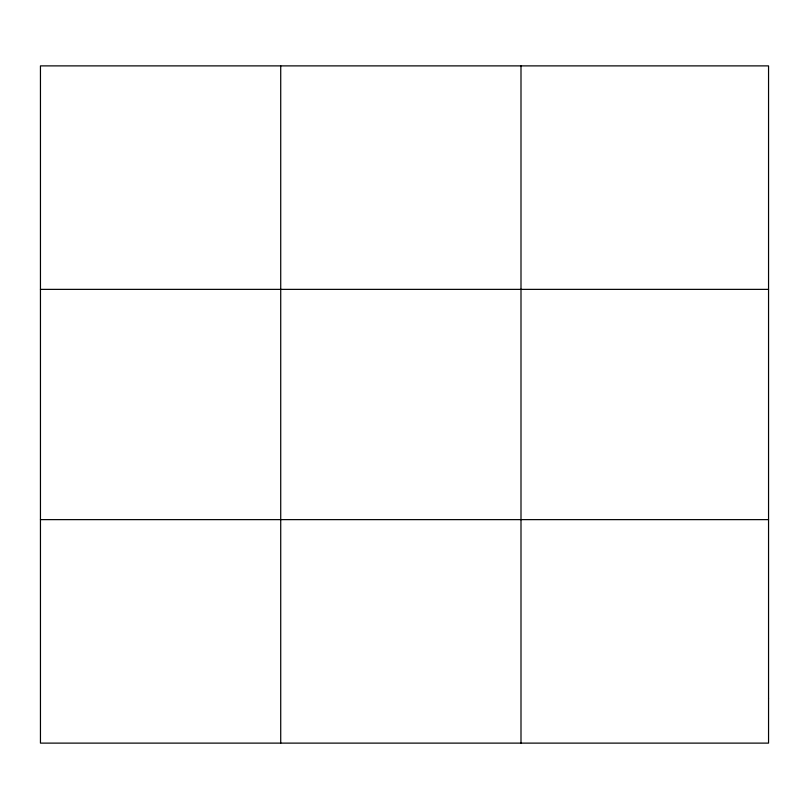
<?xml version="1.0" encoding="UTF-8"?>
<svg xmlns="http://www.w3.org/2000/svg" width="809" height="809" viewBox="0 0 809 809"><rect width="100%" height="100%" fill="white"/><g stroke="black" fill="none" stroke-linecap="round" stroke-linejoin="round"><path stroke-width="1.21" d="M280.723 65.883L280.723 743.117M520.996 65.883L520.996 743.117M40.45 289.369L768.55 289.369M40.45 519.631L768.55 519.631M768.55 698.42L768.55 743.117L40.45 743.117L40.45 65.883L768.55 65.883L768.55 698.42"/></g></svg>
